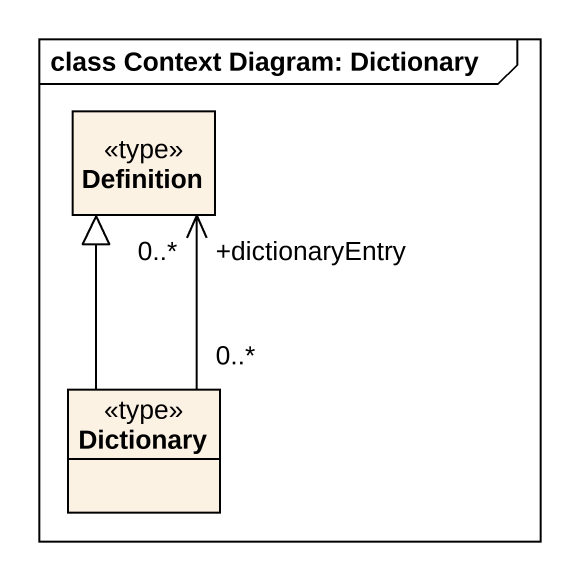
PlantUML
@startuml
mainframe class Context Diagram: Dictionary
hide circle
hide empty members
class Definition <<type>>
class Dictionary <<type>>
Dictionary "0..*" -up-> "+dictionaryEntry\n0..*" Definition
Dictionary -up-|> Definition
@enduml
